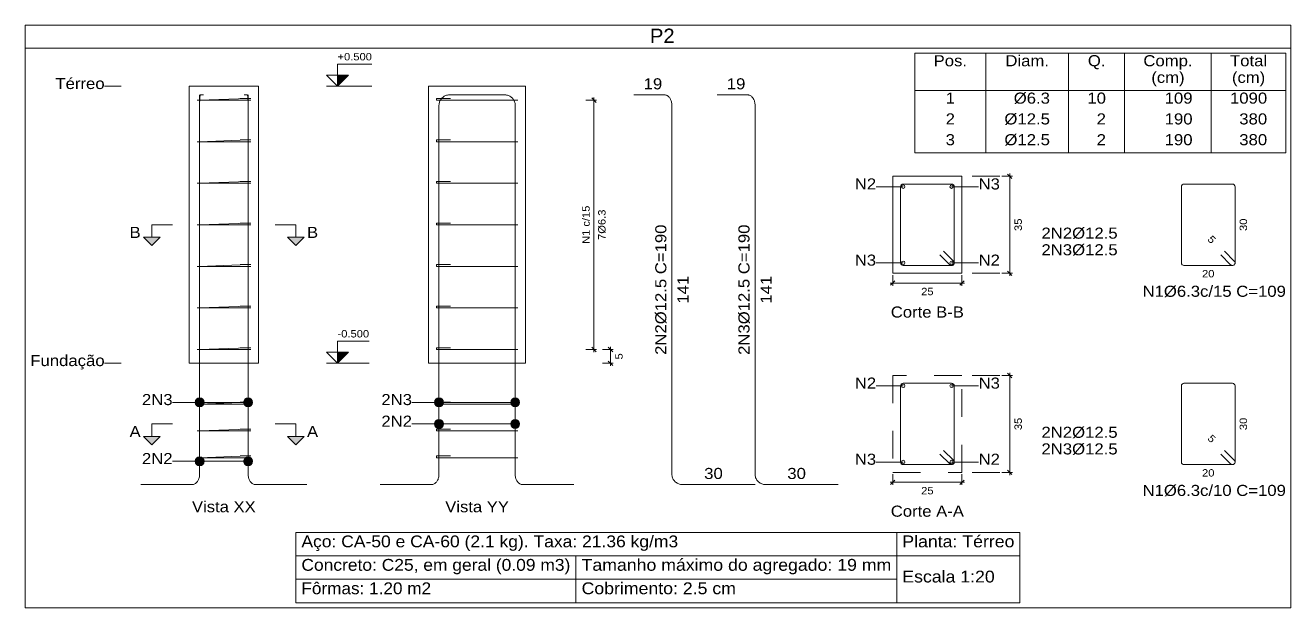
# Model space of a CAD drawing. Header units: inches. Extents: x -37 to 842, y -205 to 94.
# Drawn here: x 667.388 to 671.954, y 79.929 to 82.03 of the extents above; entities that cross this region are included whole.
import ezdxf
from ezdxf.enums import TextEntityAlignment as Align

# ---------------------------------------------------------------- set-up
doc = ezdxf.new("R2010")
doc.units = ezdxf.units.IN
doc.header["$MEASUREMENT"] = 0
doc.linetypes.add('CYPE_PUNTO', pattern=[0.075, 0, -0.075])
for name, color, linetype, lineweight in [('ARM_LONGITUDINAL_Ø12_5', 202, 'Continuous', 9), ('ARM_TRANSVERSAL_DIMENSOES_DOS_ESTRIBOS', 1, 'Continuous', 9), ('ARM_TRANSVERSAL_REFERENCIA', 1, 'Continuous', 9), ('ARM_TRANSVERSAL_Ø6_3', 202, 'Continuous', 9), ('CORTE_COTAS', 122, 'Continuous', 9), ('CORTE_COTAS_DAS_PLANTAS', 151, 'Continuous', 9), ('CORTE_LINHAS_DA_TABELA_DE_DADOS_DOS_PILARES', 1, 'Continuous', 9), ('CORTE_LINHAS_DA_TABELA_DE_DETALHE', 7, 'Continuous', 9), ('CORTE_LINHAS_DA_TABELA_DE_QUANTITATIVOS', 1, 'Continuous', 9), ('CORTE_NOMES_DAS_PLANTAS', 106, 'Continuous', 9), ('CORTE_PILAR_DE_CONCRETO', 2, 'Continuous', 9), ('CORTE_PISOS', 8, 'Continuous', 9), ('CORTE_SEGMENTOS_DE_CORTE_DE_SECOES', 12, 'Continuous', 9), ('CORTE_TEXTO_DAS_COTAS', 122, 'Continuous', 9), ('CORTE_TEXTO_DAS_ELEVACOES_DOS_PILARES', 133, 'Continuous', 9), ('CORTE_TEXTOS_DA_TABELA_DE_DADOS_DOS_PILARES', 1, 'Continuous', 9), ('CORTE_TEXTOS_DA_TABELA_DE_QUANTITATIVOS', 1, 'Continuous', 9), ('CORTE_TITULO_DA_TABELA_DE_DETALHE', 51, 'Continuous', 15), ('PILCP_ARM_LONG_LINHAS_DAS_ETIQUETAS_DAS_POSICOES_DE_ARMADURA_LONGITUDINAL', 106, 'Continuous', 9), ('PILCP_ARM_LONG_REFERENCIA', 106, 'Continuous', 9), ('PILCPSECC_ARM_LONG_LINHAS_DAS_ETIQUETAS_DAS_POSICOES_DE_ARMADURA_LONGITUDINAL', 106, 'Continuous', 9), ('PILCPSECC_ARM_LONG_REFERENCIA', 106, 'Continuous', 9), ('SECAO_CONCRETO', 2, 'Continuous', 9), ('SECAO_COTAS', 122, 'Continuous', 9), ('SECAO_LINHAS_DE_PROLONGAMENTO_DAS_COTAS', 122, 'CYPE_PUNTO', 9), ('SECAO_TEXTO_DAS_COTAS', 122, 'Continuous', 9)]:
    doc.layers.add(name, color=color, linetype=linetype, lineweight=lineweight)
doc.styles.add('CYPETXT', font='arial.ttf', dxfattribs={"height": 0.2})

msp = doc.modelspace()

# ---------------------------------------------------------------- hatches: boundary and pattern name
at = {"layer": 'CORTE_COTAS_DAS_PLANTAS'}
for points in [[(668.5143, 81.8104), (668.5543, 81.8504), (668.5143, 81.8504)], [(668.5143, 80.8105), (668.5543, 80.8505), (668.5143, 80.8505)]]:
    msp.add_hatch(color=256, dxfattribs=at).paths.add_polyline_path(points)
at = {"layer": 'CORTE_SEGMENTOS_DE_CORTE_DE_SECOES'}
for points in [[(667.8141, 81.2655), (667.8741, 81.2655), (667.8441, 81.2355)], [(667.8141, 81.2655), (667.8741, 81.2655), (667.8441, 81.2355)], [(668.3341, 81.2655), (668.3941, 81.2655), (668.3641, 81.2355)], [(668.3341, 81.2655), (668.3941, 81.2655), (668.3641, 81.2355)], [(667.8141, 80.5467), (667.8741, 80.5467), (667.8441, 80.5167)], [(667.8141, 80.5467), (667.8741, 80.5467), (667.8441, 80.5167)], [(668.3341, 80.5467), (668.3941, 80.5467), (668.3641, 80.5167)], [(668.3341, 80.5467), (668.3941, 80.5467), (668.3641, 80.5167)]]:
    msp.add_hatch(color=256, dxfattribs=at).paths.add_polyline_path(points)
at = {"layer": 'PILCP_ARM_LONG_LINHAS_DAS_ETIQUETAS_DAS_POSICOES_DE_ARMADURA_LONGITUDINAL'}
h = msp.add_hatch(color=256, dxfattribs=at)
edge = h.paths.add_edge_path()
edge.add_arc((668.0167, 80.6697), 0.016, 0, 360)
h = msp.add_hatch(color=256, dxfattribs=at)
edge = h.paths.add_edge_path()
edge.add_arc((668.1916, 80.6697), 0.016, 0, 360)
h = msp.add_hatch(color=256, dxfattribs=at)
edge = h.paths.add_edge_path()
edge.add_arc((668.8804, 80.6697), 0.016, 0, 360)
h = msp.add_hatch(color=256, dxfattribs=at)
edge = h.paths.add_edge_path()
edge.add_arc((669.1553, 80.6697), 0.016, 0, 360)
h = msp.add_hatch(color=256, dxfattribs=at)
edge = h.paths.add_edge_path()
edge.add_arc((668.8804, 80.5917), 0.016, 0, 360)
h = msp.add_hatch(color=256, dxfattribs=at)
edge = h.paths.add_edge_path()
edge.add_arc((669.1553, 80.5917), 0.016, 0, 360)
h = msp.add_hatch(color=256, dxfattribs=at)
edge = h.paths.add_edge_path()
edge.add_arc((668.0167, 80.4568), 0.016, 0, 360)
h = msp.add_hatch(color=256, dxfattribs=at)
edge = h.paths.add_edge_path()
edge.add_arc((668.1916, 80.4568), 0.016, 0, 360)

# ---------------------------------------------------------------- linework, layer by layer
at = {"layer": 'ARM_LONGITUDINAL_Ø12_5'}
for points in [[(667.8045, 80.373), (667.9902, 80.373), (667.9925, 80.3731), (667.9948, 80.3736), (667.997, 80.3743), (667.9992, 80.3753), (668.0014, 80.3765), (668.0034, 80.378), (668.0054, 80.3798), (668.0072, 80.3818), (668.0089, 80.384), (668.0105, 80.3864), (668.0119, 80.389), (668.0131, 80.3918), (668.0142, 80.3947), (668.0151, 80.3977), (668.0158, 80.4008), (668.0163, 80.404), (668.0166, 80.4072), (668.0167, 80.4105), (668.0167, 81.7417), (668.0167, 81.745), (668.0167, 81.7482), (668.0167, 81.7514), (668.0167, 81.7545), (668.0167, 81.7575), (668.0167, 81.7604), (668.0167, 81.7632), (668.0167, 81.7658), (668.0167, 81.7682), (668.0167, 81.7704), (668.0167, 81.7724), (668.0167, 81.7742), (668.0167, 81.7757), (668.0167, 81.7769), (668.0167, 81.7779), (668.0167, 81.7786), (668.0167, 81.779), (668.0167, 81.7792)], [(667.8045, 80.373), (667.9902, 80.373), (667.9925, 80.3731), (667.9948, 80.3736), (667.997, 80.3743), (667.9992, 80.3753), (668.0014, 80.3765), (668.0034, 80.378), (668.0054, 80.3798), (668.0072, 80.3818), (668.0089, 80.384), (668.0105, 80.3864), (668.0119, 80.389), (668.0131, 80.3918), (668.0142, 80.3947), (668.0151, 80.3977), (668.0158, 80.4008), (668.0163, 80.404), (668.0166, 80.4072), (668.0167, 80.4105), (668.0167, 81.7417), (668.0167, 81.745), (668.0167, 81.7482), (668.0168, 81.7514), (668.0168, 81.7545), (668.0169, 81.7575), (668.017, 81.7604), (668.0171, 81.7632), (668.0173, 81.7658), (668.0174, 81.7682), (668.0176, 81.7704), (668.0178, 81.7724), (668.018, 81.7742), (668.0182, 81.7757), (668.0184, 81.7769), (668.0186, 81.7779), (668.0188, 81.7786), (668.0191, 81.779), (668.0193, 81.7792), (668.0302, 81.7792)], [(668.4037, 80.373), (668.2181, 80.373), (668.2158, 80.3731), (668.2135, 80.3736), (668.2112, 80.3743), (668.209, 80.3753), (668.2069, 80.3765), (668.2048, 80.378), (668.2029, 80.3798), (668.201, 80.3818), (668.1993, 80.384), (668.1978, 80.3864), (668.1964, 80.389), (668.1951, 80.3918), (668.194, 80.3947), (668.1932, 80.3977), (668.1925, 80.4008), (668.192, 80.404), (668.1917, 80.4072), (668.1916, 80.4105), (668.1916, 81.7417), (668.1916, 81.745), (668.1915, 81.7482), (668.1915, 81.7514), (668.1914, 81.7545), (668.1913, 81.7575), (668.1912, 81.7604), (668.1911, 81.7632), (668.1909, 81.7658), (668.1908, 81.7682), (668.1906, 81.7704), (668.1904, 81.7724), (668.1903, 81.7742), (668.1901, 81.7757), (668.1898, 81.7769), (668.1896, 81.7779), (668.1894, 81.7786), (668.1892, 81.779), (668.1889, 81.7792), (668.178, 81.7792)], [(668.4037, 80.373), (668.2181, 80.373), (668.2158, 80.3731), (668.2135, 80.3736), (668.2112, 80.3743), (668.209, 80.3753), (668.2069, 80.3765), (668.2048, 80.378), (668.2029, 80.3798), (668.201, 80.3818), (668.1993, 80.384), (668.1978, 80.3864), (668.1964, 80.389), (668.1951, 80.3918), (668.194, 80.3947), (668.1932, 80.3977), (668.1925, 80.4008), (668.192, 80.404), (668.1917, 80.4072), (668.1916, 80.4105), (668.1916, 81.7417), (668.1916, 81.745), (668.1916, 81.7482), (668.1916, 81.7514), (668.1916, 81.7545), (668.1916, 81.7575), (668.1916, 81.7604), (668.1916, 81.7632), (668.1916, 81.7658), (668.1916, 81.7682), (668.1916, 81.7704), (668.1916, 81.7724), (668.1916, 81.7742), (668.1916, 81.7757), (668.1916, 81.7769), (668.1916, 81.7779), (668.1916, 81.7786), (668.1916, 81.779), (668.1916, 81.7792)], [(668.6683, 80.373), (668.8539, 80.373), (668.8562, 80.3731), (668.8585, 80.3736), (668.8608, 80.3743), (668.863, 80.3753), (668.8651, 80.3765), (668.8672, 80.378), (668.8691, 80.3798), (668.8709, 80.3818), (668.8726, 80.384), (668.8742, 80.3864), (668.8756, 80.389), (668.8769, 80.3918), (668.8779, 80.3947), (668.8788, 80.3977), (668.8795, 80.4008), (668.88, 80.404), (668.8803, 80.4072), (668.8804, 80.4105), (668.8804, 81.7417), (668.8806, 81.745), (668.881, 81.7482), (668.8817, 81.7514), (668.8827, 81.7545), (668.8839, 81.7575), (668.8854, 81.7604), (668.8872, 81.7632), (668.8892, 81.7658), (668.8914, 81.7682), (668.8938, 81.7704), (668.8964, 81.7724), (668.8991, 81.7742), (668.902, 81.7757), (668.905, 81.7769), (668.9081, 81.7779), (668.9113, 81.7786), (668.9146, 81.779), (668.9178, 81.7792), (669.0737, 81.7792)], [(668.6683, 80.373), (668.8539, 80.373), (668.8562, 80.3731), (668.8585, 80.3736), (668.8608, 80.3743), (668.863, 80.3753), (668.8651, 80.3765), (668.8672, 80.378), (668.8691, 80.3798), (668.8709, 80.3818), (668.8726, 80.384), (668.8742, 80.3864), (668.8756, 80.389), (668.8769, 80.3918), (668.8779, 80.3947), (668.8788, 80.3977), (668.8795, 80.4008), (668.88, 80.404), (668.8803, 80.4072), (668.8804, 80.4105), (668.8804, 81.7417), (668.8806, 81.745), (668.881, 81.7482), (668.8817, 81.7514), (668.8827, 81.7545), (668.8839, 81.7575), (668.8854, 81.7604), (668.8872, 81.7632), (668.8892, 81.7658), (668.8914, 81.7682), (668.8938, 81.7704), (668.8964, 81.7724), (668.8991, 81.7742), (668.902, 81.7757), (668.905, 81.7769), (668.9081, 81.7779), (668.9113, 81.7786), (668.9146, 81.779), (668.9178, 81.7792), (669.0737, 81.7792)], [(669.3674, 80.373), (669.1818, 80.373), (669.1795, 80.3731), (669.1772, 80.3736), (669.1749, 80.3743), (669.1727, 80.3753), (669.1706, 80.3765), (669.1686, 80.378), (669.1666, 80.3798), (669.1648, 80.3818), (669.1631, 80.384), (669.1615, 80.3864), (669.1601, 80.389), (669.1588, 80.3918), (669.1578, 80.3947), (669.1569, 80.3977), (669.1562, 80.4008), (669.1557, 80.404), (669.1554, 80.4072), (669.1553, 80.4105), (669.1553, 81.7417), (669.1552, 81.745), (669.1547, 81.7482), (669.154, 81.7514), (669.153, 81.7545), (669.1518, 81.7575), (669.1503, 81.7604), (669.1485, 81.7632), (669.1465, 81.7658), (669.1443, 81.7682), (669.1419, 81.7704), (669.1393, 81.7724), (669.1365, 81.7742), (669.1336, 81.7757), (669.1306, 81.7769), (669.1275, 81.7779), (669.1243, 81.7786), (669.1211, 81.779), (669.1178, 81.7792), (668.9616, 81.7792)], [(669.3674, 80.373), (669.1818, 80.373), (669.1795, 80.3731), (669.1772, 80.3736), (669.1749, 80.3743), (669.1727, 80.3753), (669.1706, 80.3765), (669.1686, 80.378), (669.1666, 80.3798), (669.1648, 80.3818), (669.1631, 80.384), (669.1615, 80.3864), (669.1601, 80.389), (669.1588, 80.3918), (669.1578, 80.3947), (669.1569, 80.3977), (669.1562, 80.4008), (669.1557, 80.404), (669.1554, 80.4072), (669.1553, 80.4105), (669.1553, 81.7417), (669.1552, 81.745), (669.1547, 81.7482), (669.154, 81.7514), (669.153, 81.7545), (669.1518, 81.7575), (669.1503, 81.7604), (669.1485, 81.7632), (669.1465, 81.7658), (669.1443, 81.7682), (669.1419, 81.7704), (669.1393, 81.7724), (669.1365, 81.7742), (669.1336, 81.7757), (669.1306, 81.7769), (669.1275, 81.7779), (669.1243, 81.7786), (669.1211, 81.779), (669.1178, 81.7792), (668.9616, 81.7792)], [(670.0208, 80.373), (669.7583, 80.373), (669.755, 80.3731), (669.7518, 80.3736), (669.7486, 80.3743), (669.7455, 80.3753), (669.7425, 80.3765), (669.7395, 80.378), (669.7368, 80.3798), (669.7342, 80.3818), (669.7318, 80.384), (669.7296, 80.3864), (669.7276, 80.389), (669.7258, 80.3918), (669.7243, 80.3947), (669.7231, 80.3977), (669.7221, 80.4008), (669.7214, 80.404), (669.7209, 80.4072), (669.7208, 80.4105), (669.7208, 81.7417), (669.7207, 81.745), (669.7204, 81.7482), (669.7199, 81.7514), (669.7192, 81.7545), (669.7183, 81.7575), (669.7172, 81.7604), (669.716, 81.7632), (669.7146, 81.7658), (669.713, 81.7682), (669.7113, 81.7704), (669.7095, 81.7724), (669.7075, 81.7742), (669.7055, 81.7757), (669.7034, 81.7769), (669.7011, 81.7779), (669.6989, 81.7786), (669.6966, 81.779), (669.6943, 81.7792), (669.5838, 81.7792)], [(670.3208, 80.373), (670.0583, 80.373), (670.055, 80.3731), (670.0518, 80.3736), (670.0486, 80.3743), (670.0455, 80.3753), (670.0424, 80.3765), (670.0395, 80.378), (670.0368, 80.3798), (670.0342, 80.3818), (670.0318, 80.384), (670.0296, 80.3864), (670.0276, 80.389), (670.0258, 80.3918), (670.0243, 80.3947), (670.023, 80.3977), (670.0221, 80.4008), (670.0214, 80.404), (670.0209, 80.4072), (670.0208, 80.4105), (670.0208, 81.7417), (670.0207, 81.745), (670.0204, 81.7482), (670.0199, 81.7514), (670.0192, 81.7545), (670.0183, 81.7575), (670.0172, 81.7604), (670.016, 81.7632), (670.0146, 81.7658), (670.013, 81.7682), (670.0113, 81.7704), (670.0095, 81.7724), (670.0075, 81.7742), (670.0055, 81.7757), (670.0033, 81.7769), (670.0011, 81.7779), (669.9989, 81.7786), (669.9966, 81.779), (669.9943, 81.7792), (669.8838, 81.7792)]]:
    msp.add_lwpolyline(points, dxfattribs=at)
for centre in [(670.5551, 81.4479), (670.73, 81.4479), (670.5551, 81.173), (670.73, 81.173), (670.5551, 80.7292), (670.73, 80.7292), (670.5551, 80.4543), (670.73, 80.4543)]:
    msp.add_circle(centre, 0.00625, dxfattribs=at)
at = {"layer": 'ARM_TRANSVERSAL_Ø6_3'}
for points in [[(668.1496, 81.7604), (668.1849, 81.7604), (668.1863, 81.7604), (668.188, 81.7604), (668.1897, 81.7604), (668.1916, 81.7604), (668.1934, 81.7604), (668.1952, 81.7604), (668.1968, 81.7604), (668.1982, 81.7604), (668.1994, 81.7604), (668.2002, 81.7604), (668.2008, 81.7604), (668.201, 81.7604), (668.2002, 81.7604), (668.1982, 81.7604), (668.1952, 81.7604), (668.1916, 81.7604), (668.0167, 81.7604), (668.0131, 81.7604), (668.01, 81.7604), (668.008, 81.7604), (668.0073, 81.7604), (668.008, 81.7604), (668.01, 81.7604), (668.0131, 81.7604), (668.0167, 81.7604), (668.1916, 81.7667), (668.1934, 81.7667), (668.1952, 81.7667), (668.1968, 81.7667), (668.1982, 81.7667), (668.1994, 81.7667), (668.2002, 81.7667), (668.2008, 81.7667), (668.201, 81.7667), (668.2008, 81.7667), (668.2002, 81.7667), (668.1994, 81.7667), (668.1982, 81.7667), (668.1629, 81.7667)], [(668.9091, 81.7604), (668.8738, 81.7604), (668.8726, 81.7604), (668.8717, 81.7604), (668.8712, 81.7604), (668.871, 81.7604), (668.8712, 81.7604), (668.8717, 81.7604), (668.8726, 81.7604), (668.8738, 81.7604), (668.8752, 81.7604), (668.8768, 81.7604), (668.8786, 81.7604), (668.8804, 81.7604), (669.1553, 81.7604), (669.1589, 81.7604), (669.1619, 81.7604), (669.164, 81.7604), (669.1647, 81.7604), (669.164, 81.7604), (669.1619, 81.7604), (669.1589, 81.7604), (669.1553, 81.7604), (668.8804, 81.7604), (668.8768, 81.7604), (668.8738, 81.7604), (668.8717, 81.7604), (668.871, 81.7604), (668.871, 81.7667), (668.8712, 81.7667), (668.8717, 81.7667), (668.8726, 81.7667), (668.8738, 81.7667), (668.8752, 81.7667), (668.8768, 81.7667), (668.8786, 81.7667), (668.8804, 81.7667), (668.8822, 81.7667), (668.884, 81.7667), (668.8856, 81.7667), (668.8871, 81.7667), (668.9224, 81.7667)], [(668.1496, 81.6104), (668.1849, 81.6104), (668.1863, 81.6104), (668.188, 81.6104), (668.1897, 81.6104), (668.1916, 81.6104), (668.1934, 81.6104), (668.1952, 81.6104), (668.1968, 81.6104), (668.1982, 81.6104), (668.1994, 81.6104), (668.2002, 81.6104), (668.2008, 81.6104), (668.201, 81.6104), (668.2002, 81.6104), (668.1982, 81.6104), (668.1952, 81.6104), (668.1916, 81.6104), (668.0167, 81.6104), (668.0131, 81.6104), (668.01, 81.6104), (668.008, 81.6104), (668.0073, 81.6104), (668.008, 81.6104), (668.01, 81.6104), (668.0131, 81.6104), (668.0167, 81.6104), (668.1916, 81.6167), (668.1934, 81.6167), (668.1952, 81.6167), (668.1968, 81.6167), (668.1982, 81.6167), (668.1994, 81.6167), (668.2002, 81.6167), (668.2008, 81.6167), (668.201, 81.6167), (668.2008, 81.6167), (668.2002, 81.6167), (668.1994, 81.6167), (668.1982, 81.6167), (668.1629, 81.6167)], [(668.9091, 81.6104), (668.8738, 81.6104), (668.8726, 81.6104), (668.8717, 81.6104), (668.8712, 81.6104), (668.871, 81.6104), (668.8712, 81.6104), (668.8717, 81.6104), (668.8726, 81.6104), (668.8738, 81.6104), (668.8752, 81.6104), (668.8768, 81.6104), (668.8786, 81.6104), (668.8804, 81.6104), (669.1553, 81.6104), (669.1589, 81.6104), (669.1619, 81.6104), (669.164, 81.6104), (669.1647, 81.6104), (669.164, 81.6104), (669.1619, 81.6104), (669.1589, 81.6104), (669.1553, 81.6104), (668.8804, 81.6104), (668.8768, 81.6104), (668.8738, 81.6104), (668.8717, 81.6104), (668.871, 81.6104), (668.871, 81.6167), (668.8712, 81.6167), (668.8717, 81.6167), (668.8726, 81.6167), (668.8738, 81.6167), (668.8752, 81.6167), (668.8768, 81.6167), (668.8786, 81.6167), (668.8804, 81.6167), (668.8822, 81.6167), (668.884, 81.6167), (668.8856, 81.6167), (668.8871, 81.6167), (668.9224, 81.6167)], [(668.1496, 81.4605), (668.1849, 81.4605), (668.1863, 81.4605), (668.188, 81.4605), (668.1897, 81.4605), (668.1916, 81.4605), (668.1934, 81.4605), (668.1952, 81.4605), (668.1968, 81.4605), (668.1982, 81.4605), (668.1994, 81.4605), (668.2002, 81.4605), (668.2008, 81.4605), (668.201, 81.4605), (668.2002, 81.4605), (668.1982, 81.4605), (668.1952, 81.4605), (668.1916, 81.4605), (668.0167, 81.4605), (668.0131, 81.4605), (668.01, 81.4605), (668.008, 81.4605), (668.0073, 81.4605), (668.008, 81.4605), (668.01, 81.4605), (668.0131, 81.4605), (668.0167, 81.4605), (668.1916, 81.4668), (668.1934, 81.4668), (668.1952, 81.4668), (668.1968, 81.4668), (668.1982, 81.4668), (668.1994, 81.4668), (668.2002, 81.4668), (668.2008, 81.4668), (668.201, 81.4668), (668.2008, 81.4668), (668.2002, 81.4668), (668.1994, 81.4668), (668.1982, 81.4668), (668.1629, 81.4668)], [(668.9091, 81.4605), (668.8738, 81.4605), (668.8726, 81.4605), (668.8717, 81.4605), (668.8712, 81.4605), (668.871, 81.4605), (668.8712, 81.4605), (668.8717, 81.4605), (668.8726, 81.4605), (668.8738, 81.4605), (668.8752, 81.4605), (668.8768, 81.4605), (668.8786, 81.4605), (668.8804, 81.4605), (669.1553, 81.4605), (669.1589, 81.4605), (669.1619, 81.4605), (669.164, 81.4605), (669.1647, 81.4605), (669.164, 81.4605), (669.1619, 81.4605), (669.1589, 81.4605), (669.1553, 81.4605), (668.8804, 81.4605), (668.8768, 81.4605), (668.8738, 81.4605), (668.8717, 81.4605), (668.871, 81.4605), (668.871, 81.4668), (668.8712, 81.4668), (668.8717, 81.4668), (668.8726, 81.4668), (668.8738, 81.4668), (668.8752, 81.4668), (668.8768, 81.4668), (668.8786, 81.4668), (668.8804, 81.4668), (668.8822, 81.4668), (668.884, 81.4668), (668.8856, 81.4668), (668.8871, 81.4668), (668.9224, 81.4668)], [(670.688, 81.2017), (670.7234, 81.1664), (670.7248, 81.1652), (670.7264, 81.1643), (670.7282, 81.1638), (670.73, 81.1636), (670.7318, 81.1638), (670.7336, 81.1643), (670.7352, 81.1652), (670.7366, 81.1664), (670.7378, 81.1678), (670.7387, 81.1694), (670.7392, 81.1712), (670.7394, 81.173), (670.7394, 81.4479), (670.7387, 81.4515), (670.7366, 81.4545), (670.7336, 81.4566), (670.73, 81.4573), (670.5551, 81.4573), (670.5515, 81.4566), (670.5485, 81.4545), (670.5464, 81.4515), (670.5457, 81.4479), (670.5457, 81.173), (670.5464, 81.1694), (670.5485, 81.1664), (670.5515, 81.1643), (670.5551, 81.1636), (670.73, 81.1636), (670.7318, 81.1638), (670.7336, 81.1643), (670.7352, 81.1652), (670.7366, 81.1664), (670.7378, 81.1678), (670.7387, 81.1694), (670.7392, 81.1712), (670.7394, 81.173), (670.7392, 81.1749), (670.7387, 81.1766), (670.7378, 81.1782), (670.7366, 81.1797), (670.7013, 81.215)], [(671.7014, 81.2017), (671.7368, 81.1664), (671.7382, 81.1652), (671.7398, 81.1643), (671.7416, 81.1638), (671.7434, 81.1636), (671.7453, 81.1638), (671.747, 81.1643), (671.7487, 81.1652), (671.7501, 81.1664), (671.7513, 81.1678), (671.7521, 81.1694), (671.7527, 81.1712), (671.7528, 81.173), (671.7528, 81.4479), (671.7521, 81.4515), (671.7501, 81.4545), (671.747, 81.4566), (671.7434, 81.4573), (671.5685, 81.4573), (671.565, 81.4566), (671.5619, 81.4545), (671.5599, 81.4515), (671.5591, 81.4479), (671.5591, 81.173), (671.5599, 81.1694), (671.5619, 81.1664), (671.565, 81.1643), (671.5685, 81.1636), (671.7434, 81.1636), (671.7453, 81.1638), (671.747, 81.1643), (671.7487, 81.1652), (671.7501, 81.1664), (671.7513, 81.1678), (671.7521, 81.1694), (671.7527, 81.1712), (671.7528, 81.173), (671.7527, 81.1749), (671.7521, 81.1766), (671.7513, 81.1782), (671.7501, 81.1797), (671.7147, 81.215)], [(668.1496, 81.3105), (668.1849, 81.3105), (668.1863, 81.3105), (668.188, 81.3105), (668.1897, 81.3105), (668.1916, 81.3105), (668.1934, 81.3105), (668.1952, 81.3105), (668.1968, 81.3105), (668.1982, 81.3105), (668.1994, 81.3105), (668.2002, 81.3105), (668.2008, 81.3105), (668.201, 81.3105), (668.2002, 81.3105), (668.1982, 81.3105), (668.1952, 81.3105), (668.1916, 81.3105), (668.0167, 81.3105), (668.0131, 81.3105), (668.01, 81.3105), (668.008, 81.3105), (668.0073, 81.3105), (668.008, 81.3105), (668.01, 81.3105), (668.0131, 81.3105), (668.0167, 81.3105), (668.1916, 81.3168), (668.1934, 81.3168), (668.1952, 81.3168), (668.1968, 81.3168), (668.1982, 81.3168), (668.1994, 81.3168), (668.2002, 81.3168), (668.2008, 81.3168), (668.201, 81.3168), (668.2008, 81.3168), (668.2002, 81.3168), (668.1994, 81.3168), (668.1982, 81.3168), (668.1629, 81.3168)], [(668.9091, 81.3105), (668.8738, 81.3105), (668.8726, 81.3105), (668.8717, 81.3105), (668.8712, 81.3105), (668.871, 81.3105), (668.8712, 81.3105), (668.8717, 81.3105), (668.8726, 81.3105), (668.8738, 81.3105), (668.8752, 81.3105), (668.8768, 81.3105), (668.8786, 81.3105), (668.8804, 81.3105), (669.1553, 81.3105), (669.1589, 81.3105), (669.1619, 81.3105), (669.164, 81.3105), (669.1647, 81.3105), (669.164, 81.3105), (669.1619, 81.3105), (669.1589, 81.3105), (669.1553, 81.3105), (668.8804, 81.3105), (668.8768, 81.3105), (668.8738, 81.3105), (668.8717, 81.3105), (668.871, 81.3105), (668.871, 81.3168), (668.8712, 81.3168), (668.8717, 81.3168), (668.8726, 81.3168), (668.8738, 81.3168), (668.8752, 81.3168), (668.8768, 81.3168), (668.8786, 81.3168), (668.8804, 81.3168), (668.8822, 81.3168), (668.884, 81.3168), (668.8856, 81.3168), (668.8871, 81.3168), (668.9224, 81.3168)], [(668.1496, 81.1605), (668.1849, 81.1605), (668.1863, 81.1605), (668.188, 81.1605), (668.1897, 81.1605), (668.1916, 81.1605), (668.1934, 81.1605), (668.1952, 81.1605), (668.1968, 81.1605), (668.1982, 81.1605), (668.1994, 81.1605), (668.2002, 81.1605), (668.2008, 81.1605), (668.201, 81.1605), (668.2002, 81.1605), (668.1982, 81.1605), (668.1952, 81.1605), (668.1916, 81.1605), (668.0167, 81.1605), (668.0131, 81.1605), (668.01, 81.1605), (668.008, 81.1605), (668.0073, 81.1605), (668.008, 81.1605), (668.01, 81.1605), (668.0131, 81.1605), (668.0167, 81.1605), (668.1916, 81.1668), (668.1934, 81.1668), (668.1952, 81.1668), (668.1968, 81.1668), (668.1982, 81.1668), (668.1994, 81.1668), (668.2002, 81.1668), (668.2008, 81.1668), (668.201, 81.1668), (668.2008, 81.1668), (668.2002, 81.1668), (668.1994, 81.1668), (668.1982, 81.1668), (668.1629, 81.1668)], [(668.9091, 81.1605), (668.8738, 81.1605), (668.8726, 81.1605), (668.8717, 81.1605), (668.8712, 81.1605), (668.871, 81.1605), (668.8712, 81.1605), (668.8717, 81.1605), (668.8726, 81.1605), (668.8738, 81.1605), (668.8752, 81.1605), (668.8768, 81.1605), (668.8786, 81.1605), (668.8804, 81.1605), (669.1553, 81.1605), (669.1589, 81.1605), (669.1619, 81.1605), (669.164, 81.1605), (669.1647, 81.1605), (669.164, 81.1605), (669.1619, 81.1605), (669.1589, 81.1605), (669.1553, 81.1605), (668.8804, 81.1605), (668.8768, 81.1605), (668.8738, 81.1605), (668.8717, 81.1605), (668.871, 81.1605), (668.871, 81.1668), (668.8712, 81.1668), (668.8717, 81.1668), (668.8726, 81.1668), (668.8738, 81.1668), (668.8752, 81.1668), (668.8768, 81.1668), (668.8786, 81.1668), (668.8804, 81.1668), (668.8822, 81.1668), (668.884, 81.1668), (668.8856, 81.1668), (668.8871, 81.1668), (668.9224, 81.1668)], [(668.1496, 81.0105), (668.1849, 81.0105), (668.1863, 81.0105), (668.188, 81.0105), (668.1897, 81.0105), (668.1916, 81.0105), (668.1934, 81.0105), (668.1952, 81.0105), (668.1968, 81.0105), (668.1982, 81.0105), (668.1994, 81.0105), (668.2002, 81.0105), (668.2008, 81.0105), (668.201, 81.0105), (668.2002, 81.0105), (668.1982, 81.0105), (668.1952, 81.0105), (668.1916, 81.0105), (668.0167, 81.0105), (668.0131, 81.0105), (668.01, 81.0105), (668.008, 81.0105), (668.0073, 81.0105), (668.008, 81.0105), (668.01, 81.0105), (668.0131, 81.0105), (668.0167, 81.0105), (668.1916, 81.0168), (668.1934, 81.0168), (668.1952, 81.0168), (668.1968, 81.0168), (668.1982, 81.0168), (668.1994, 81.0168), (668.2002, 81.0168), (668.2008, 81.0168), (668.201, 81.0168), (668.2008, 81.0168), (668.2002, 81.0168), (668.1994, 81.0168), (668.1982, 81.0168), (668.1629, 81.0168)], [(668.9091, 81.0105), (668.8738, 81.0105), (668.8726, 81.0105), (668.8717, 81.0105), (668.8712, 81.0105), (668.871, 81.0105), (668.8712, 81.0105), (668.8717, 81.0105), (668.8726, 81.0105), (668.8738, 81.0105), (668.8752, 81.0105), (668.8768, 81.0105), (668.8786, 81.0105), (668.8804, 81.0105), (669.1553, 81.0105), (669.1589, 81.0105), (669.1619, 81.0105), (669.164, 81.0105), (669.1647, 81.0105), (669.164, 81.0105), (669.1619, 81.0105), (669.1589, 81.0105), (669.1553, 81.0105), (668.8804, 81.0105), (668.8768, 81.0105), (668.8738, 81.0105), (668.8717, 81.0105), (668.871, 81.0105), (668.871, 81.0168), (668.8712, 81.0168), (668.8717, 81.0168), (668.8726, 81.0168), (668.8738, 81.0168), (668.8752, 81.0168), (668.8768, 81.0168), (668.8786, 81.0168), (668.8804, 81.0168), (668.8822, 81.0168), (668.884, 81.0168), (668.8856, 81.0168), (668.8871, 81.0168), (668.9224, 81.0168)], [(668.1496, 80.8605), (668.1849, 80.8605), (668.1863, 80.8605), (668.188, 80.8605), (668.1897, 80.8605), (668.1916, 80.8605), (668.1934, 80.8605), (668.1952, 80.8605), (668.1968, 80.8605), (668.1982, 80.8605), (668.1994, 80.8605), (668.2002, 80.8605), (668.2008, 80.8605), (668.201, 80.8605), (668.2002, 80.8605), (668.1982, 80.8605), (668.1952, 80.8605), (668.1916, 80.8605), (668.0167, 80.8605), (668.0131, 80.8605), (668.01, 80.8605), (668.008, 80.8605), (668.0073, 80.8605), (668.008, 80.8605), (668.01, 80.8605), (668.0131, 80.8605), (668.0167, 80.8605), (668.1916, 80.8668), (668.1934, 80.8668), (668.1952, 80.8668), (668.1968, 80.8668), (668.1982, 80.8668), (668.1994, 80.8668), (668.2002, 80.8668), (668.2008, 80.8668), (668.201, 80.8668), (668.2008, 80.8668), (668.2002, 80.8668), (668.1994, 80.8668), (668.1982, 80.8668), (668.1629, 80.8668)], [(668.9091, 80.8605), (668.8738, 80.8605), (668.8726, 80.8605), (668.8717, 80.8605), (668.8712, 80.8605), (668.871, 80.8605), (668.8712, 80.8605), (668.8717, 80.8605), (668.8726, 80.8605), (668.8738, 80.8605), (668.8752, 80.8605), (668.8768, 80.8605), (668.8786, 80.8605), (668.8804, 80.8605), (669.1553, 80.8605), (669.1589, 80.8605), (669.1619, 80.8605), (669.164, 80.8605), (669.1647, 80.8605), (669.164, 80.8605), (669.1619, 80.8605), (669.1589, 80.8605), (669.1553, 80.8605), (668.8804, 80.8605), (668.8768, 80.8605), (668.8738, 80.8605), (668.8717, 80.8605), (668.871, 80.8605), (668.871, 80.8668), (668.8712, 80.8668), (668.8717, 80.8668), (668.8726, 80.8668), (668.8738, 80.8668), (668.8752, 80.8668), (668.8768, 80.8668), (668.8786, 80.8668), (668.8804, 80.8668), (668.8822, 80.8668), (668.884, 80.8668), (668.8856, 80.8668), (668.8871, 80.8668), (668.9224, 80.8668)], [(670.688, 80.483), (670.7234, 80.4477), (670.7248, 80.4465), (670.7264, 80.4456), (670.7282, 80.4451), (670.73, 80.4449), (670.7318, 80.4451), (670.7336, 80.4456), (670.7352, 80.4465), (670.7366, 80.4477), (670.7378, 80.4491), (670.7387, 80.4507), (670.7392, 80.4525), (670.7394, 80.4543), (670.7394, 80.7292), (670.7387, 80.7328), (670.7366, 80.7358), (670.7336, 80.7379), (670.73, 80.7386), (670.5551, 80.7386), (670.5515, 80.7379), (670.5485, 80.7358), (670.5464, 80.7328), (670.5457, 80.7292), (670.5457, 80.4543), (670.5464, 80.4507), (670.5485, 80.4477), (670.5515, 80.4456), (670.5551, 80.4449), (670.73, 80.4449), (670.7318, 80.4451), (670.7336, 80.4456), (670.7352, 80.4465), (670.7366, 80.4477), (670.7378, 80.4491), (670.7387, 80.4507), (670.7392, 80.4525), (670.7394, 80.4543), (670.7392, 80.4561), (670.7387, 80.4579), (670.7378, 80.4595), (670.7366, 80.4609), (670.7013, 80.4963)], [(671.7014, 80.483), (671.7368, 80.4477), (671.7382, 80.4465), (671.7398, 80.4456), (671.7416, 80.4451), (671.7434, 80.4449), (671.7453, 80.4451), (671.747, 80.4456), (671.7487, 80.4465), (671.7501, 80.4477), (671.7513, 80.4491), (671.7521, 80.4507), (671.7527, 80.4525), (671.7528, 80.4543), (671.7528, 80.7292), (671.7521, 80.7328), (671.7501, 80.7358), (671.747, 80.7379), (671.7434, 80.7386), (671.5685, 80.7386), (671.565, 80.7379), (671.5619, 80.7358), (671.5599, 80.7328), (671.5591, 80.7292), (671.5591, 80.4543), (671.5599, 80.4507), (671.5619, 80.4477), (671.565, 80.4456), (671.5685, 80.4449), (671.7434, 80.4449), (671.7453, 80.4451), (671.747, 80.4456), (671.7487, 80.4465), (671.7501, 80.4477), (671.7513, 80.4491), (671.7521, 80.4507), (671.7527, 80.4525), (671.7528, 80.4543), (671.7527, 80.4561), (671.7521, 80.4579), (671.7513, 80.4595), (671.7501, 80.4609), (671.7147, 80.4963)], [(668.1496, 80.6636), (668.1849, 80.6636), (668.1863, 80.6636), (668.188, 80.6636), (668.1897, 80.6636), (668.1916, 80.6636), (668.1934, 80.6636), (668.1952, 80.6636), (668.1968, 80.6636), (668.1982, 80.6636), (668.1994, 80.6636), (668.2002, 80.6636), (668.2008, 80.6636), (668.201, 80.6636), (668.2002, 80.6636), (668.1982, 80.6636), (668.1952, 80.6636), (668.1916, 80.6636), (668.0167, 80.6636), (668.0131, 80.6636), (668.01, 80.6636), (668.008, 80.6636), (668.0073, 80.6636), (668.008, 80.6636), (668.01, 80.6636), (668.0131, 80.6636), (668.0167, 80.6636), (668.1916, 80.6699), (668.1934, 80.6699), (668.1952, 80.6699), (668.1968, 80.6699), (668.1982, 80.6699), (668.1994, 80.6699), (668.2002, 80.6699), (668.2008, 80.6699), (668.201, 80.6699), (668.2008, 80.6699), (668.2002, 80.6699), (668.1994, 80.6699), (668.1982, 80.6699), (668.1629, 80.6699)], [(668.9091, 80.6636), (668.8738, 80.6636), (668.8726, 80.6636), (668.8717, 80.6636), (668.8712, 80.6636), (668.871, 80.6636), (668.8712, 80.6636), (668.8717, 80.6636), (668.8726, 80.6636), (668.8738, 80.6636), (668.8752, 80.6636), (668.8768, 80.6636), (668.8786, 80.6636), (668.8804, 80.6636), (669.1553, 80.6636), (669.1589, 80.6636), (669.1619, 80.6636), (669.164, 80.6636), (669.1647, 80.6636), (669.164, 80.6636), (669.1619, 80.6636), (669.1589, 80.6636), (669.1553, 80.6636), (668.8804, 80.6636), (668.8768, 80.6636), (668.8738, 80.6636), (668.8717, 80.6636), (668.871, 80.6636), (668.871, 80.6699), (668.8712, 80.6699), (668.8717, 80.6699), (668.8726, 80.6699), (668.8738, 80.6699), (668.8752, 80.6699), (668.8768, 80.6699), (668.8786, 80.6699), (668.8804, 80.6699), (668.8822, 80.6699), (668.884, 80.6699), (668.8856, 80.6699), (668.8871, 80.6699), (668.9224, 80.6699)], [(668.1496, 80.5667), (668.1849, 80.5667), (668.1863, 80.5667), (668.188, 80.5667), (668.1897, 80.5667), (668.1916, 80.5667), (668.1934, 80.5667), (668.1952, 80.5667), (668.1968, 80.5667), (668.1982, 80.5667), (668.1994, 80.5667), (668.2002, 80.5667), (668.2008, 80.5667), (668.201, 80.5667), (668.2002, 80.5667), (668.1982, 80.5667), (668.1952, 80.5667), (668.1916, 80.5667), (668.0167, 80.5667), (668.0131, 80.5667), (668.01, 80.5667), (668.008, 80.5667), (668.0073, 80.5667), (668.008, 80.5667), (668.01, 80.5667), (668.0131, 80.5667), (668.0167, 80.5667), (668.1916, 80.573), (668.1934, 80.573), (668.1952, 80.573), (668.1968, 80.573), (668.1982, 80.573), (668.1994, 80.573), (668.2002, 80.573), (668.2008, 80.573), (668.201, 80.573), (668.2008, 80.573), (668.2002, 80.573), (668.1994, 80.573), (668.1982, 80.573), (668.1629, 80.573)], [(668.9091, 80.5667), (668.8738, 80.5667), (668.8726, 80.5667), (668.8717, 80.5667), (668.8712, 80.5667), (668.871, 80.5667), (668.8712, 80.5667), (668.8717, 80.5667), (668.8726, 80.5667), (668.8738, 80.5667), (668.8752, 80.5667), (668.8768, 80.5667), (668.8786, 80.5667), (668.8804, 80.5667), (669.1553, 80.5667), (669.1589, 80.5667), (669.1619, 80.5667), (669.164, 80.5667), (669.1647, 80.5667), (669.164, 80.5667), (669.1619, 80.5667), (669.1589, 80.5667), (669.1553, 80.5667), (668.8804, 80.5667), (668.8768, 80.5667), (668.8738, 80.5667), (668.8717, 80.5667), (668.871, 80.5667), (668.871, 80.573), (668.8712, 80.573), (668.8717, 80.573), (668.8726, 80.573), (668.8738, 80.573), (668.8752, 80.573), (668.8768, 80.573), (668.8786, 80.573), (668.8804, 80.573), (668.8822, 80.573), (668.884, 80.573), (668.8856, 80.573), (668.8871, 80.573), (668.9224, 80.573)], [(668.1496, 80.4699), (668.1849, 80.4699), (668.1863, 80.4699), (668.188, 80.4699), (668.1897, 80.4699), (668.1916, 80.4699), (668.1934, 80.4699), (668.1952, 80.4699), (668.1968, 80.4699), (668.1982, 80.4699), (668.1994, 80.4699), (668.2002, 80.4699), (668.2008, 80.4699), (668.201, 80.4699), (668.2002, 80.4699), (668.1982, 80.4699), (668.1952, 80.4699), (668.1916, 80.4699), (668.0167, 80.4699), (668.0131, 80.4699), (668.01, 80.4699), (668.008, 80.4699), (668.0073, 80.4699), (668.008, 80.4699), (668.01, 80.4699), (668.0131, 80.4699), (668.0167, 80.4699), (668.1916, 80.4762), (668.1934, 80.4762), (668.1952, 80.4762), (668.1968, 80.4762), (668.1982, 80.4762), (668.1994, 80.4762), (668.2002, 80.4762), (668.2008, 80.4762), (668.201, 80.4762), (668.2008, 80.4762), (668.2002, 80.4762), (668.1994, 80.4762), (668.1982, 80.4762), (668.1629, 80.4762)], [(668.9091, 80.4699), (668.8738, 80.4699), (668.8726, 80.4699), (668.8717, 80.4699), (668.8712, 80.4699), (668.871, 80.4699), (668.8712, 80.4699), (668.8717, 80.4699), (668.8726, 80.4699), (668.8738, 80.4699), (668.8752, 80.4699), (668.8768, 80.4699), (668.8786, 80.4699), (668.8804, 80.4699), (669.1553, 80.4699), (669.1589, 80.4699), (669.1619, 80.4699), (669.164, 80.4699), (669.1647, 80.4699), (669.164, 80.4699), (669.1619, 80.4699), (669.1589, 80.4699), (669.1553, 80.4699), (668.8804, 80.4699), (668.8768, 80.4699), (668.8738, 80.4699), (668.8717, 80.4699), (668.871, 80.4699), (668.871, 80.4762), (668.8712, 80.4762), (668.8717, 80.4762), (668.8726, 80.4762), (668.8738, 80.4762), (668.8752, 80.4762), (668.8768, 80.4762), (668.8786, 80.4762), (668.8804, 80.4762), (668.8822, 80.4762), (668.884, 80.4762), (668.8856, 80.4762), (668.8871, 80.4762), (668.9224, 80.4762)]]:
    msp.add_lwpolyline(points, dxfattribs=at)
at = {"layer": 'CORTE_COTAS'}
for p, q in [((669.4106, 81.7604), (669.449, 81.7604)), ((669.4474, 81.7524), (669.4314, 81.7684)), ((669.4394, 81.7604), (669.4394, 81.77)), ((669.4394, 80.8605), (669.4394, 81.7604)), ((669.4106, 80.8605), (669.449, 80.8605)), ((669.4474, 80.8525), (669.4314, 80.8685)), ((669.4394, 80.8509), (669.4394, 80.8605)), ((669.4706, 80.8605), (669.509, 80.8605)), ((669.5074, 80.8525), (669.4914, 80.8685)), ((669.4994, 80.8605), (669.4994, 80.8701)), ((669.4994, 80.8105), (669.4994, 80.8605)), ((669.5074, 80.8025), (669.4914, 80.8185)), ((669.4706, 80.8105), (669.509, 80.8105)), ((669.4994, 80.8009), (669.4994, 80.8105))]:
    msp.add_line(p, q, dxfattribs=at)
at = {"layer": 'CORTE_COTAS_DAS_PLANTAS'}
for p, q in [((668.4743, 81.8104), (668.6383, 81.8104)), ((668.4743, 80.8105), (668.6283, 80.8105))]:
    msp.add_line(p, q, dxfattribs=at)
for points in [[(668.5143, 81.8504), (668.5143, 81.8904), (668.6383, 81.8904)], [(668.5143, 80.8505), (668.5143, 80.8905), (668.6283, 80.8905)]]:
    msp.add_lwpolyline(points, dxfattribs=at)
for points in [[(668.5143, 81.8104), (668.4743, 81.8504), (668.5143, 81.8504), (668.5143, 81.8104)], [(668.5143, 81.8104), (668.5543, 81.8504), (668.5143, 81.8504)], [(668.5143, 80.8105), (668.4743, 80.8505), (668.5143, 80.8505), (668.5143, 80.8105)], [(668.5143, 80.8105), (668.5543, 80.8505), (668.5143, 80.8505)]]:
    msp.add_lwpolyline(points, close=True, dxfattribs=at)
at = {"layer": 'CORTE_LINHAS_DA_TABELA_DE_DADOS_DOS_PILARES'}
for p, q in [((668.3637, 80.2005), (670.9764, 80.2005)), ((668.3637, 80.2005), (668.3637, 79.9465)), ((670.5319, 80.2005), (670.5319, 79.9465)), ((670.9764, 80.2005), (670.9764, 79.9465)), ((668.3637, 80.1159), (670.9764, 80.1159)), ((669.3746, 80.1159), (669.3746, 79.9465)), ((668.3637, 80.0312), (670.5319, 80.0312)), ((668.3637, 79.9465), (670.9764, 79.9465))]:
    msp.add_line(p, q, dxfattribs=at)
at = {"layer": 'CORTE_LINHAS_DA_TABELA_DE_DETALHE'}
for p, q in [((667.3878, 82.0304), (671.9535, 82.0304)), ((667.3878, 82.0304), (667.3878, 79.9285)), ((671.9535, 82.0304), (671.9535, 79.9285)), ((667.3878, 81.9484), (671.9535, 81.9484)), ((667.3878, 79.9285), (671.9535, 79.9285))]:
    msp.add_line(p, q, dxfattribs=at)
at = {"layer": 'CORTE_LINHAS_DA_TABELA_DE_QUANTITATIVOS'}
for p, q in [((670.5976, 81.9304), (671.9362, 81.9304)), ((670.5976, 81.9304), (670.5976, 81.5704)), ((670.8531, 81.9304), (670.8531, 81.5704)), ((671.1524, 81.9304), (671.1524, 81.5704)), ((671.3544, 81.9304), (671.3544, 81.5704)), ((671.6669, 81.9304), (671.6669, 81.5704)), ((671.9362, 81.9304), (671.9362, 81.5704)), ((670.5976, 81.7954), (671.9362, 81.7954)), ((670.5976, 81.5704), (671.9362, 81.5704))]:
    msp.add_line(p, q, dxfattribs=at)
at = {"layer": 'CORTE_NOMES_DAS_PLANTAS'}
for p, q in [((667.7339, 81.8104), (667.6739, 81.8104)), ((667.7339, 80.8105), (667.6739, 80.8105))]:
    msp.add_line(p, q, dxfattribs=at)
at = {"layer": 'CORTE_PILAR_DE_CONCRETO'}
for p, q in [((667.9791, 80.8105), (667.9791, 81.8104)), ((667.9791, 81.8104), (668.2291, 81.8104)), ((668.2291, 80.8105), (668.2291, 81.8104)), ((668.8429, 80.8105), (668.8429, 81.8104)), ((668.8429, 81.8104), (669.1928, 81.8104)), ((669.1928, 80.8105), (669.1928, 81.8104)), ((667.9791, 80.8105), (668.2291, 80.8105)), ((668.8429, 80.8105), (669.1928, 80.8105))]:
    msp.add_line(p, q, dxfattribs=at)
at = {"layer": 'CORTE_PISOS', "color": 254, "true_color": 0xdad7d3}
for points in [[(667.9791, 81.8104), (668.2291, 81.8104)], [(668.8429, 81.8104), (669.1928, 81.8104)]]:
    msp.add_lwpolyline(points, dxfattribs=at)
at = {"layer": 'CORTE_SEGMENTOS_DE_CORTE_DE_SECOES'}
for p, q in [((667.8441, 81.3105), (667.9191, 81.3105)), ((667.8441, 81.3105), (667.8441, 81.2655)), ((667.8441, 81.3105), (667.9191, 81.3105)), ((667.8441, 81.3105), (667.8441, 81.2655)), ((668.3641, 81.3105), (668.2891, 81.3105)), ((668.3641, 81.3105), (668.2891, 81.3105)), ((668.3641, 81.3105), (668.3641, 81.2655)), ((668.3641, 81.3105), (668.3641, 81.2655)), ((667.8441, 80.5917), (667.9191, 80.5917)), ((667.8441, 80.5917), (667.8441, 80.5467)), ((667.8441, 80.5917), (667.9191, 80.5917)), ((667.8441, 80.5917), (667.8441, 80.5467)), ((668.3641, 80.5917), (668.2891, 80.5917)), ((668.3641, 80.5917), (668.2891, 80.5917)), ((668.3641, 80.5917), (668.3641, 80.5467)), ((668.3641, 80.5917), (668.3641, 80.5467))]:
    msp.add_line(p, q, dxfattribs=at)
for points in [[(667.8141, 81.2655), (667.8741, 81.2655), (667.8441, 81.2355)], [(667.8141, 81.2655), (667.8741, 81.2655), (667.8441, 81.2355)], [(668.3341, 81.2655), (668.3941, 81.2655), (668.3641, 81.2355)], [(668.3341, 81.2655), (668.3941, 81.2655), (668.3641, 81.2355)], [(667.8141, 80.5467), (667.8741, 80.5467), (667.8441, 80.5167)], [(667.8141, 80.5467), (667.8741, 80.5467), (667.8441, 80.5167)], [(668.3341, 80.5467), (668.3941, 80.5467), (668.3641, 80.5167)], [(668.3341, 80.5467), (668.3941, 80.5467), (668.3641, 80.5167)]]:
    msp.add_lwpolyline(points, close=True, dxfattribs=at)
at = {"layer": 'PILCP_ARM_LONG_LINHAS_DAS_ETIQUETAS_DAS_POSICOES_DE_ARMADURA_LONGITUDINAL'}
for points in [[(668.1916, 80.6697), (667.9191, 80.6697)], [(669.1553, 80.6697), (668.7829, 80.6697)], [(668.8804, 80.5917), (668.7829, 80.5917)], [(669.1553, 80.5917), (668.7829, 80.5917)], [(668.1916, 80.4568), (667.9191, 80.4568)]]:
    msp.add_lwpolyline(points, dxfattribs=at)
for centre in [(668.0167, 80.6697), (668.1916, 80.6697), (668.8804, 80.6697), (669.1553, 80.6697), (668.8804, 80.5917), (669.1553, 80.5917), (668.0167, 80.4568), (668.1916, 80.4568)]:
    msp.add_circle(centre, 0.016, dxfattribs=at)
at = {"layer": 'PILCPSECC_ARM_LONG_LINHAS_DAS_ETIQUETAS_DAS_POSICOES_DE_ARMADURA_LONGITUDINAL'}
for p, q in [((670.5551, 81.4479), (670.4576, 81.4479)), ((670.73, 81.4479), (670.8275, 81.4479)), ((670.5551, 81.173), (670.4576, 81.173)), ((670.73, 81.173), (670.8275, 81.173)), ((670.5551, 80.7292), (670.4576, 80.7292)), ((670.73, 80.7292), (670.8275, 80.7292)), ((670.5551, 80.4543), (670.4576, 80.4543)), ((670.73, 80.4543), (670.8275, 80.4543))]:
    msp.add_line(p, q, dxfattribs=at)
at = {"layer": 'SECAO_CONCRETO'}
msp.add_lwpolyline([(670.5176, 81.1355), (670.7675, 81.1355), (670.7675, 81.4855), (670.5176, 81.4855), (670.5176, 81.1355)], close=True, dxfattribs=at)
at = {"layer": 'SECAO_CONCRETO', "linetype": 'CYPE_PUNTO'}
msp.add_lwpolyline([(670.5176, 80.4168), (670.7675, 80.4168), (670.7675, 80.7667), (670.5176, 80.7667), (670.5176, 80.4168)], close=True, dxfattribs=at)
at = {"layer": 'SECAO_COTAS'}
for p, q in [((670.911, 81.4855), (670.9494, 81.4855)), ((670.9478, 81.4775), (670.9318, 81.4935)), ((670.9398, 81.4855), (670.9398, 81.4951)), ((670.9398, 81.1355), (670.9398, 81.4855)), ((670.911, 81.1355), (670.9494, 81.1355)), ((670.9478, 81.1275), (670.9318, 81.1435)), ((670.9398, 81.1259), (670.9398, 81.1355)), ((670.508, 81.1), (670.5176, 81.1)), ((670.5096, 81.092), (670.5256, 81.108)), ((670.5176, 81.1288), (670.5176, 81.0904)), ((670.5176, 81.1), (670.7675, 81.1)), ((670.7595, 81.092), (670.7755, 81.108)), ((670.7675, 81.1288), (670.7675, 81.0904)), ((670.7675, 81.1), (670.7771, 81.1)), ((670.9478, 80.7587), (670.9318, 80.7747)), ((670.9398, 80.7667), (670.9398, 80.7763)), ((670.911, 80.7667), (670.9494, 80.7667)), ((670.9398, 80.4168), (670.9398, 80.7667)), ((670.5176, 80.4101), (670.5176, 80.3717)), ((670.7675, 80.4101), (670.7675, 80.3717)), ((670.911, 80.4168), (670.9494, 80.4168)), ((670.9478, 80.4088), (670.9318, 80.4248)), ((670.9398, 80.4072), (670.9398, 80.4168)), ((670.508, 80.3813), (670.5176, 80.3813)), ((670.5096, 80.3733), (670.5256, 80.3893)), ((670.5176, 80.3813), (670.7675, 80.3813)), ((670.7595, 80.3733), (670.7755, 80.3893)), ((670.7675, 80.3813), (670.7771, 80.3813))]:
    msp.add_line(p, q, dxfattribs=at)
at = {"layer": 'SECAO_LINHAS_DE_PROLONGAMENTO_DAS_COTAS'}
for p, q in [((670.9043, 81.4855), (670.7675, 81.4855)), ((670.5176, 81.1355), (670.5176, 81.1355)), ((670.7675, 81.1355), (670.7675, 81.1355)), ((670.9043, 81.1355), (670.7675, 81.1355)), ((670.9043, 80.7667), (670.7675, 80.7667)), ((670.5176, 80.4168), (670.5176, 80.4168)), ((670.7675, 80.4168), (670.7675, 80.4168)), ((670.9043, 80.4168), (670.7675, 80.4168))]:
    msp.add_line(p, q, dxfattribs=at)

# ---------------------------------------------------------------- texts
at = {"layer": 'ARM_TRANSVERSAL_DIMENSOES_DOS_ESTRIBOS', "style": 'CYPETXT', "width": 1.081159}
for s, height, rotation, p, p2 in [('30', 0.02667, 90, (671.796, 81.2881), (671.796, 81.3329)), ('5', 0.0267, 315, (671.6513, 81.2558), (671.6671, 81.2399)), ('30', 0.02667, 90, (671.796, 80.5693), (671.796, 80.6141)), ('5', 0.0267, 315, (671.6513, 80.5371), (671.6671, 80.5212))]:
    msp.add_text(s, height=height, rotation=rotation, dxfattribs=at).set_placement(p, p2, align=Align.FIT)
for p, p2 in [((671.6336, 81.1205), (671.6784, 81.1205)), ((671.6336, 80.4018), (671.6784, 80.4018))]:
    msp.add_text('20', height=0.02667, dxfattribs=at).set_placement(p, p2, align=Align.FIT)
at = {"layer": 'ARM_TRANSVERSAL_REFERENCIA', "style": 'CYPETXT', "width": 1.077623}
for s, p, p2 in [('N1%%c6.3c/15 C=109', (671.419, 81.0505), (671.9362, 81.0505)), ('N1%%c6.3c/10 C=109', (671.419, 80.3318), (671.9362, 80.3318))]:
    msp.add_text(s, height=0.039998, dxfattribs=at).set_placement(p, p2, align=Align.FIT)
at = {"layer": 'CORTE_COTAS_DAS_PLANTAS', "style": 'CYPETXT'}
for s, width, p, p2 in [('+0.500', 1.078453, (668.5143, 81.9038), (668.6383, 81.9038)), ('-0.500', 1.079241, (668.5143, 80.9038), (668.6283, 80.9038))]:
    msp.add_text(s, height=0.02667, dxfattribs=dict(at, width=width)).set_placement(p, p2, align=Align.FIT)
at = {"layer": 'CORTE_NOMES_DAS_PLANTAS', "style": 'CYPETXT'}
for s, width, p, p2 in [('Térreo', 1.079085, (667.4963, 81.8004), (667.6739, 81.8004)), ('Fundação', 1.079101, (667.4057, 80.8005), (667.6739, 80.8005))]:
    msp.add_text(s, height=0.04, dxfattribs=dict(at, width=width)).set_placement(p, p2, align=Align.FIT)
at = {"layer": 'CORTE_SEGMENTOS_DE_CORTE_DE_SECOES', "style": 'CYPETXT'}
for s, width, p, p2 in [('B', 1.078572, (667.7639, 81.263), (667.8041, 81.263)), ('B', 1.078572, (667.7639, 81.263), (667.8041, 81.263)), ('B', 1.078572, (668.4041, 81.263), (668.4443, 81.263)), ('B', 1.078572, (668.4041, 81.263), (668.4443, 81.263)), ('A', 1.076209, (667.7639, 80.5442), (667.8041, 80.5442)), ('A', 1.076209, (667.7639, 80.5442), (667.8041, 80.5442)), ('A', 1.076209, (668.4041, 80.5442), (668.4443, 80.5442)), ('A', 1.076209, (668.4041, 80.5442), (668.4443, 80.5442))]:
    msp.add_text(s, height=0.04, dxfattribs=dict(at, width=width)).set_placement(p, p2, align=Align.FIT)
at = {"layer": 'CORTE_TEXTO_DAS_COTAS', "style": 'CYPETXT'}
for s, height, width, p, p2 in [('N1 c/15', 0.02667, 1.078002, (669.4241, 81.2413), (669.4241, 81.3797)), ('7%%c6.3', 0.02667, 1.079989, (669.4814, 81.2557), (669.4814, 81.3653)), ('5', 0.0267, 1.081159, (669.5431, 80.8243), (669.5431, 80.8467))]:
    msp.add_text(s, height=height, rotation=90, dxfattribs=dict(at, width=width)).set_placement(p, p2, align=Align.FIT)
at = {"layer": 'CORTE_TEXTO_DAS_ELEVACOES_DOS_PILARES', "style": 'CYPETXT'}
for s, width, p, p2 in [('Corte B-B', 1.076143, (670.5106, 80.9756), (670.7745, 80.9756)), ('Vista XX', 1.072341, (667.9892, 80.273), (668.219, 80.273)), ('Vista YY', 1.072341, (668.903, 80.273), (669.1327, 80.273)), ('Corte A-A', 1.075784, (670.5106, 80.2569), (670.7745, 80.2569))]:
    msp.add_text(s, height=0.04, dxfattribs=dict(at, width=width)).set_placement(p, p2, align=Align.FIT)
at = {"layer": 'CORTE_TEXTOS_DA_TABELA_DE_DADOS_DOS_PILARES', "style": 'CYPETXT'}
for s, width, p, p2 in [('Aço: CA-50 e CA-60 (2.1 kg). Taxa: 21.36 kg/m3', 1.057664, (668.384, 80.1465), (669.7435, 80.1465)), ('Planta: Térreo', 1.070987, (670.5522, 80.1465), (670.9567, 80.1465)), ('Concreto: C25, em geral (0.09 m3)', 1.05354, (668.384, 80.0618), (669.3543, 80.0618)), ('Tamanho máximo do agregado: 19 mm', 1.070892, (669.3949, 80.0618), (670.5124, 80.0618)), ('Escala 1:20', 1.070319, (670.5522, 80.0195), (670.8856, 80.0195)), ('Fôrmas: 1.20 m2', 1.038828, (668.384, 79.9772), (668.852, 79.9772)), ('Cobrimento: 2.5 cm', 1.070765, (669.3949, 79.9772), (669.9518, 79.9772))]:
    msp.add_text(s, height=0.042665, dxfattribs=dict(at, width=width)).set_placement(p, p2, align=Align.FIT)
at = {"layer": 'CORTE_TEXTOS_DA_TABELA_DE_QUANTITATIVOS', "style": 'CYPETXT'}
for s, width, p, p2 in [('Pos.', 1.078327, (670.6651, 81.8826), (670.7856, 81.8826)), ('Diam.', 1.077051, (670.9241, 81.8826), (671.0813, 81.8826)), ('Q.', 1.077895, (671.2216, 81.8826), (671.2852, 81.8826)), ('Comp.', 1.078839, (671.4219, 81.8826), (671.5995, 81.8826)), ('Total', 1.081625, (671.7344, 81.8826), (671.8687, 81.8826)), ('(cm)', 1.07401, (671.4507, 81.8226), (671.5707, 81.8226)), ('(cm)', 1.07401, (671.7416, 81.8226), (671.8615, 81.8226)), ('1', 1.080913, (670.7086, 81.7476), (670.7421, 81.7476)), ('%%c6.3', 1.079443, (670.9542, 81.7476), (671.0849, 81.7476)), ('10', 1.080913, (671.2198, 81.7476), (671.287, 81.7476)), ('109', 1.080913, (671.4987, 81.7476), (671.5994, 81.7476)), ('1090', 1.080913, (671.7344, 81.7476), (671.8687, 81.7476)), ('2', 1.080913, (670.7086, 81.6726), (670.7421, 81.6726)), ('%%c12.5', 1.079743, (670.9205, 81.6726), (671.0849, 81.6726)), ('2', 1.080913, (671.2534, 81.6726), (671.287, 81.6726)), ('190', 1.080913, (671.4987, 81.6726), (671.5994, 81.6726)), ('380', 1.080913, (671.7679, 81.6726), (671.8687, 81.6726)), ('3', 1.080913, (670.7086, 81.5976), (670.7421, 81.5976)), ('%%c12.5', 1.079743, (670.9205, 81.5976), (671.0849, 81.5976)), ('2', 1.080913, (671.2534, 81.5976), (671.287, 81.5976)), ('190', 1.080913, (671.4987, 81.5976), (671.5994, 81.5976)), ('380', 1.080913, (671.7679, 81.5976), (671.8687, 81.5976))]:
    msp.add_text(s, height=0.04, dxfattribs=dict(at, width=width)).set_placement(p, p2, align=Align.FIT)
at = {"layer": 'CORTE_TITULO_DA_TABELA_DE_DETALHE', "style": 'CYPETXT'}
msp.add_text('P2', height=0.052, dxfattribs=at).set_placement((669.6416, 81.9664))
at = {"layer": 'PILCP_ARM_LONG_REFERENCIA', "style": 'CYPETXT'}
for s, width, p, p2 in [('19', 1.081159, (669.6187, 81.7992), (669.6859, 81.7992)), ('19', 1.081159, (669.9187, 81.7992), (669.9859, 81.7992)), ('2N3', 1.076966, (667.8087, 80.6597), (667.9191, 80.6597)), ('2N3', 1.076966, (668.6725, 80.6597), (668.7829, 80.6597)), ('2N2', 1.076966, (668.6725, 80.5817), (668.7829, 80.5817)), ('2N2', 1.076966, (667.8087, 80.4468), (667.9191, 80.4468)), ('30', 1.081159, (669.8372, 80.393), (669.9044, 80.393)), ('30', 1.081159, (670.1372, 80.393), (670.2044, 80.393))]:
    msp.add_text(s, height=0.04, dxfattribs=dict(at, width=width)).set_placement(p, p2, align=Align.FIT)
for s, height, width, p, p2 in [('2N2%%c12.5 C=190', 0.039998, 1.077712, (669.7008, 80.8409), (669.7008, 81.3113)), ('2N3%%c12.5 C=190', 0.039998, 1.077712, (670.0008, 80.8409), (670.0008, 81.3113)), ('141', 0.04, 1.081159, (669.7808, 81.0257), (669.7808, 81.1265)), ('141', 0.04, 1.081159, (670.0808, 81.0257), (670.0808, 81.1265))]:
    msp.add_text(s, height=height, rotation=90, dxfattribs=dict(at, width=width)).set_placement(p, p2, align=Align.FIT)
at = {"layer": 'PILCPSECC_ARM_LONG_REFERENCIA', "style": 'CYPETXT'}
for s, width, p, p2 in [('N2', 1.075141, (670.3808, 81.4379), (670.4576, 81.4379)), ('N3', 1.075141, (670.8275, 81.4379), (670.9043, 81.4379)), ('2N2%%c12.5', 1.078772, (671.0542, 81.2603), (671.329, 81.2603)), ('2N3%%c12.5', 1.078772, (671.0542, 81.2003), (671.329, 81.2003)), ('N3', 1.075141, (670.3808, 81.163), (670.4576, 81.163)), ('N2', 1.075141, (670.8275, 81.163), (670.9043, 81.163)), ('N2', 1.075141, (670.3808, 80.7192), (670.4576, 80.7192)), ('N3', 1.075141, (670.8275, 80.7192), (670.9043, 80.7192)), ('2N2%%c12.5', 1.078772, (671.0542, 80.5416), (671.329, 80.5416)), ('2N3%%c12.5', 1.078772, (671.0542, 80.4816), (671.329, 80.4816)), ('N3', 1.075141, (670.3808, 80.4443), (670.4576, 80.4443)), ('N2', 1.075141, (670.8275, 80.4443), (670.9043, 80.4443))]:
    msp.add_text(s, height=0.04, dxfattribs=dict(at, width=width)).set_placement(p, p2, align=Align.FIT)
at = {"layer": 'SECAO_TEXTO_DAS_COTAS', "style": 'CYPETXT', "width": 1.081159}
for p, p2 in [((670.9835, 81.2881), (670.9835, 81.3329)), ((670.9835, 80.5693), (670.9835, 80.6141))]:
    msp.add_text('35', height=0.02667, rotation=90, dxfattribs=at).set_placement(p, p2, align=Align.FIT)
for p, p2 in [((670.6202, 81.0563), (670.665, 81.0563)), ((670.6202, 80.3376), (670.665, 80.3376))]:
    msp.add_text('25', height=0.02667, dxfattribs=at).set_placement(p, p2, align=Align.FIT)

doc.saveas('drawing.dxf')
